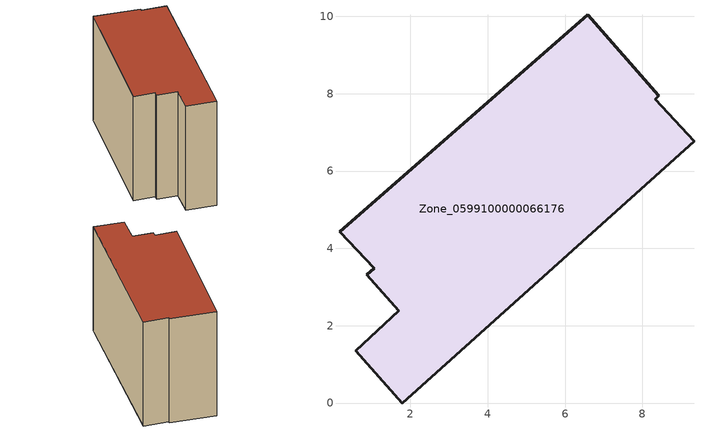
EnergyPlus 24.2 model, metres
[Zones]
Zone_0599100000066176
 floor ground (C_G): 9.34,6.78 1.79,0 0.59,1.36 1.7,2.39 0.87,3.32 1.06,3.48 0.17,4.43 6.59,10.04 8.42,7.94 8.33,7.86 z0
 wall outside (C_F): 0.59,1.36 1.79,0 9.34,6.78 8.33,7.86 8.42,7.94 6.59,10.04 0.17,4.43 1.06,3.48 0.87,3.32 1.7,2.39 0.59,1.36 z0:7.01
 roof outside (C_R): 1.79,0 9.34,6.78 8.33,7.86 8.42,7.94 6.59,10.04 0.17,4.43 1.06,3.48 0.87,3.32 1.7,2.39 0.59,1.36 z7.01
[BUILDING]
Pand.0599100000066176: North Axis=0; Terrain=City; Loads Convergence Tolerance Value=0.04; Temperature Convergence Tolerance Value=0.4; Solar Distribution=FullExterior; Maximum Number of Warmup Days=25; Minimum Number of Warmup Days=1
[Site:Location]
Rotterdam.The.Hague.AP_ZH_NLD Design_Conditions: Latitude=51.96; Longitude=4.45; Time Zone=1; Elevation=-4.5
[SITE:GROUNDTEMPERATURE:BUILDINGSURFACE]
18, 18, 18, 18, 18, 18, 18, 18, 18, 18, 18, 18
[MATERIAL] Thermal Absorptance=0.9; Solar Absorptance=0.7; Visible Absorptance=0.7
Name | Roughness | Thickness | Conductivity | Density | Specific Heat
G.TI.1946 | MediumSmooth | 0.15 | 1 | 540 | 1210
F.TI.1946 | Rough | 0.3 | 0.857143 | 1920 | 840
R.TI.1946 | MediumRough | 0.2 | 0.1 | 1500 | 1000
[CONSTRUCTION]
C_G: G.TI.1946
C_F: F.TI.1946
C_R: R.TI.1946
[ZONE]
Zone_0599100000066176: Type=1; Multiplier=1; Ceiling Height=Autocalculate; Volume=Autocalculate; Floor Area=autocalculate; Part of Total Floor Area=Yes
[ZONEINFILTRATION:DESIGNFLOWRATE]
Infil_Zone_0599100000066176: Zone or ZoneList or Space or SpaceList=Zone_0599100000066176; Schedule=AlwaysOn; Design Flow Rate Calculation Method=Flow/Area; Flow Rate per Floor Area=0.003; Constant Term Coefficient=1; Temperature Term Coefficient=0; Velocity Term Coefficient=0; Velocity Squared Term Coefficient=0
[HVACTEMPLATE:ZONE:IDEALLOADSAIRSYSTEM]
Zone_0599100000066176: Maximum Heating Supply Air Temperature=50; Minimum Cooling Supply Air Temperature=13; Maximum Heating Supply Air Humidity Ratio=0.0156; Minimum Cooling Supply Air Humidity Ratio=0.0077; Heating Limit=NoLimit; Cooling Limit=NoLimit; Dehumidification Control Type=ConstantSensibleHeatRatio; Cooling Sensible Heat Ratio=0.7; Dehumidification Setpoint=60; Humidification Control Type=None; Humidification Setpoint=30; Outdoor Air Method=None; Outdoor Air Flow Rate per Person=0.00944; Outdoor Air Flow Rate per Zone Floor Area=0; Outdoor Air Flow Rate per Zone=0; Demand Controlled Ventilation Type=None; Outdoor Air Economizer Type=NoEconomizer; Heat Recovery Type=None; Sensible Heat Recovery Effectiveness=0.7; Latent Heat Recovery Effectiveness=0.65
[ZONECONTROL:THERMOSTAT]
ThermostatControl_Zone_0599100000066176: Zone or ZoneList=Zone_0599100000066176; Control Type Schedule=DualSetpointControlType; Control 1=Thermostat_Zone_0599100000066176; Temperature Difference Between Cutout And Setpoint=0
[THERMOSTATSETPOINT:DUALSETPOINT]
Thermostat_Zone_0599100000066176: Heating Setpoint Temperature Schedule=HeatingSetpoint_Zone_0599100000066176; Cooling Setpoint Temperature Schedule=CoolingSetpoint_Zone_0599100000066176
[SCHEDULE:COMPACT]
HeatingSetpoint_Zone_0599100000066176: Through: 12/31, For: AllDays, Until: 24:00, 21
CoolingSetpoint_Zone_0599100000066176: Through: 12/31, For: AllDays, Until: 24:00, 24
DualSetpointControlType: Through: 12/31, For: AllDays, Until: 24:00, 4
AlwaysOn: Through: 12/31, For: AllDays, Until: 24:00, 1
